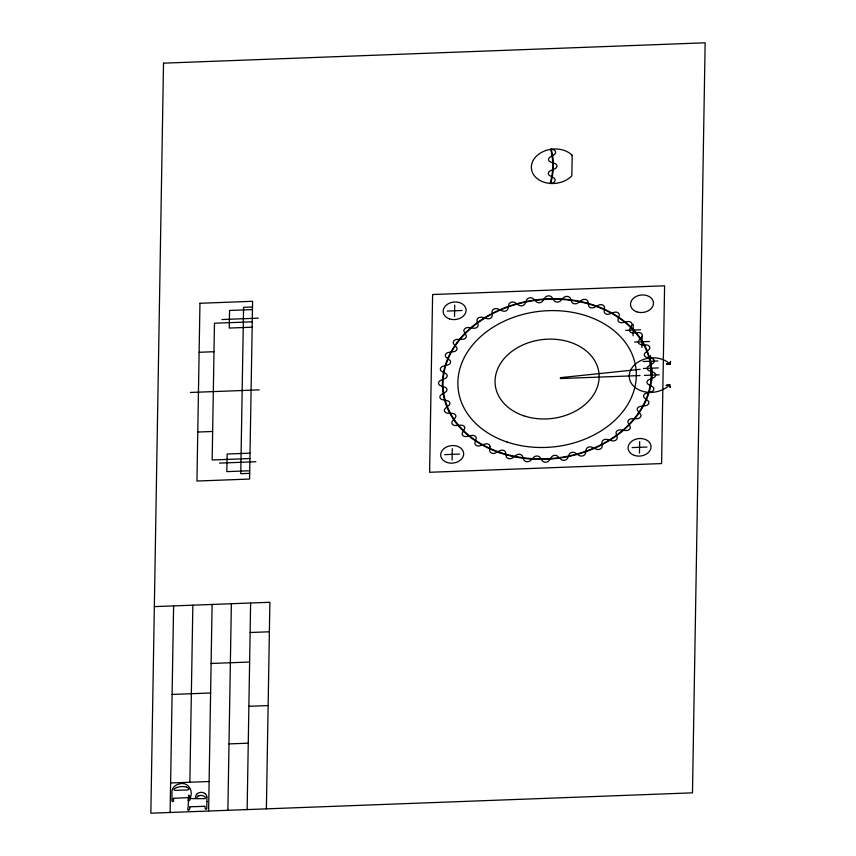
<?xml version="1.0" encoding="UTF-8"?>
<svg xmlns="http://www.w3.org/2000/svg" width="856" height="856" viewBox="0 0 856 856"><rect width="100%" height="100%" fill="white"/><g stroke="black" fill="none" stroke-linecap="round" stroke-linejoin="round"><path stroke-width="1.28" d="M170.109 812.472L173.597 605.898M173.404 799.75L173.426 798.841M173.426 798.808L173.426 798.776A1.124 0.856 -6.5 0 1 173.501 798.37M188.309 800.328L188.32 799.397A5.992 4.558 -6.5 0 0 188.459 798.434L187.635 797.653L173.618 798.316M189.861 782.245L192.857 605.171M208.618 811.028L212.106 604.454M227.878 810.3L231.366 603.726M247.138 809.583L250.615 602.999M266.387 808.856L269.875 602.282L154.337 606.626M452.107 460.057L452.3 448.662M454.525 316.485L454.718 305.089M633.044 335.787L633.237 324.392M639.475 453.017L639.667 441.621M641.914 347.493L642.107 336.098M650.335 366.946L650.528 355.55M650.817 373.901L651.009 362.505M651.694 380.813L651.887 369.418M207.013 801.697L207.002 801.922A14.445 11 -6.5 0 1 206.852 803.303L206.788 806.63A14.445 11 -6.5 0 1 206.895 808C206.692 810.878 204.37 808.663 205.076 806.662A1.177 0.899 -6.5 0 0 204.584 806.309M670.088 364.196L670.623 361.35L669.777 363.886L666.407 363.961L670.088 364.196A22.588 17.195 -6.5 0 0 636.896 362.88A22.588 17.195 -6.5 0 0 636.457 388.485A22.588 17.195 -6.5 0 0 669.745 384.676L670.162 387.479L669.413 384.997L666.086 385.446L669.745 384.676M189.85 806.951L192.654 806.641A13.739 10.465 -6.5 0 1 194.055 806.63L194.408 806.652A5.864 4.462 -6.5 0 0 194.868 806.662L204.584 806.309M196.698 794.229L197.576 793.458A4.687 3.563 -6.5 0 1 199.983 792.506L200.604 792.431A6.57 5.008 -6.5 0 1 201.256 792.41M188.62 795.16L188.224 806.448A9.78 7.447 -6.5 0 1 188.149 806.962L187.924 808.064A17.473 13.3 -6.5 0 0 187.774 809.455C187.796 811.895 190.449 808.845 189.7 807.69A3.028 2.311 -6.5 0 1 189.829 806.983M560.348 377.667L640.138 369.321M188.705 800.938L189.829 800.103A12.005 9.138 -6.5 0 0 190.086 799.108L190.46 797.525A4.259 3.242 -6.5 0 0 190.535 797.129C193.338 789.596 187.239 781.303 179.204 784.021A8.442 6.431 -6.5 0 0 175.619 785.466L174.175 786.632A11.428 8.699 -6.5 0 0 171.906 792.324L172.002 797.632A60.07 45.742 -6.5 0 1 171.97 799.279L171.917 800.071A4.194 3.189 -6.5 0 0 172.002 800.948A3.092 2.354 -6.5 0 0 172.163 801.259L172.559 801.537M252.499 306.994L243.575 307.336L240.761 473.7L249.685 473.357M252.456 309.594L229.547 310.46L229.258 328.051L252.156 327.185M221.939 319.534L258.309 318.165M447.185 311.06L462.058 310.503M252.242 321.813L214.471 323.226L212.17 459.972L249.941 458.549M625.704 330.373L640.577 329.817M199.127 352.276L213.989 351.72M634.574 342.068L649.447 341.512M642.995 361.521L657.868 360.965M643.477 368.476L658.35 367.92M190.428 392.455L259.218 389.876M560.327 378.555L640.031 375.559M644.354 375.388L659.216 374.832M197.779 432.045L212.652 431.478M250.027 453.166L227.129 454.033L226.829 471.624L249.727 470.768M219.521 463.107L255.88 461.737M444.767 454.643L459.64 454.076M632.135 447.592L647.008 447.035M250.123 632.509L269.383 631.792M211.111 663.475L249.62 662.03M172.099 694.43L210.619 692.986M248.882 706.296L268.131 705.569M229.001 743.907L248.251 743.179M170.612 782.962L209.121 781.517M197.03 798.691L199.876 798.584A7.062 5.371 -6.5 0 0 201.214 798.637L201.481 798.627A9.427 7.18 -6.5 0 1 202.99 798.669A8.293 6.313 -6.5 0 1 203.91 798.691L204.103 798.702A6.163 4.697 -6.5 0 0 204.541 798.712L204.616 798.712A1.134 0.867 -6.5 0 0 205.162 798.477A1.509 1.156 -6.5 0 0 205.29 797.963L205.312 797.803A2.643 2.012 -6.5 0 0 204.702 796.636L203.717 796.048A5.264 4.002 -6.5 0 0 198.036 796.069M551.221 149.179L552.965 149.532A3.873 2.953 -6.5 0 1 555.565 151.747A3.873 2.953 -6.5 0 1 554.067 154.658L550.001 157.183A3.724 2.836 -6.5 0 0 550.462 161.945L554.934 163.582A3.873 2.953 -6.5 0 1 556.967 166.128A3.873 2.953 -6.5 0 1 554.848 168.825L550.322 170.793A3.724 2.836 -6.5 0 0 549.691 175.598L553.672 177.823A3.873 2.953 -6.5 0 1 555.073 180.627A3.873 2.953 -6.5 0 1 552.398 183.045L550.643 183.526A104.978 79.95 -6.5 0 0 551.221 149.212M186.362 787.113L188.245 788.055A2.996 2.29 -6.5 0 1 188.887 789.296L187.4 790.077A18.308 13.942 -6.5 0 1 186.405 790.088L185.217 790.088A20.512 15.622 -6.5 0 0 184.147 790.099A18.939 14.424 -6.5 0 0 182.2 790.077L175.116 790.42L173.993 789.788A2.386 1.819 -6.5 0 1 174.346 788.975L175.972 787.841A9.405 7.169 -6.5 0 1 176.882 787.477M205.247 793.705L204.552 793.245A5.789 4.408 -6.5 0 0 201.256 792.389M189.358 795.545L189.444 795.663A4.815 3.659 -6.5 0 1 189.508 795.984L189.54 796.123A11.107 8.453 -6.5 0 0 189.615 796.476A8.977 6.837 -6.5 0 0 189.647 797.054L189.69 797.439A8.977 6.837 -6.5 0 1 189.732 798.027A3.873 2.943 -6.5 0 0 189.839 798.434L195.403 798.744L195.414 797.92A9.288 7.073 -6.5 0 1 196.666 794.218M188.545 800.842L188.513 800.809A1.327 1.006 -6.5 0 1 188.299 800.424M207.002 801.462L206.82 797.075M172.602 801.644A1.487 1.134 -6.5 0 0 173.319 801.237L173.522 800.756A8.111 6.174 -6.5 0 0 173.394 799.75M197.008 798.691A3.328 2.536 -6.5 0 1 196.912 797.974L196.912 797.856A2.943 2.236 -6.5 0 1 198.014 796.048M205.226 793.715A7.426 5.66 -6.5 0 1 206.874 797.064M186.394 787.049A12.476 9.502 -6.5 0 0 181.354 786.611A11.631 8.86 -6.5 0 0 176.882 787.488M550.633 149.297A104.379 79.49 -6.5 0 1 550.055 183.494M163.517 63.162L150.849 813.2L692.483 792.838L705.151 42.8L163.517 63.162M199.951 303.281L196.944 481.04L249.588 479.06L252.595 301.301L199.951 303.281M432.612 294.528L429.605 472.287L661.592 463.567L664.588 285.808L432.612 294.528M572.183 155.321L571.84 175.801A22.588 17.195 -6.5 0 1 538.552 179.61A22.588 17.195 -6.5 0 1 538.991 154.005A22.588 17.195 -6.5 0 1 572.183 155.321M489.996 446.618L489.718 450.513A3.873 2.953 -6.5 0 0 491.601 453.124A3.873 2.953 -6.5 0 0 495.613 452.91L499.936 450.663A3.724 2.836 -6.5 0 1 505.575 452.482L506.174 456.312A3.873 2.953 -6.5 0 0 508.646 458.613A3.873 2.953 -6.5 0 0 512.594 457.864L516.382 455.103A3.724 2.836 -6.5 0 1 522.417 456.12L523.883 459.768A3.873 2.953 -6.5 0 0 526.868 461.673A3.873 2.953 -6.5 0 0 530.624 460.421L533.77 457.222A3.724 2.836 -6.5 0 1 539.997 457.414L542.287 460.774A3.873 2.953 -6.5 0 0 545.689 462.229A3.873 2.953 -6.5 0 0 549.145 460.517L551.553 456.976A3.724 2.836 -6.5 0 1 557.802 456.323L560.851 459.287A3.873 2.953 -6.5 0 0 564.564 460.26A3.873 2.953 -6.5 0 0 567.614 458.12L569.208 454.354A3.724 2.836 -6.5 0 1 575.285 452.888L578.988 455.371A3.873 2.953 -6.5 0 0 582.904 455.82A3.873 2.953 -6.5 0 0 585.461 453.327L586.189 449.454A3.724 2.836 -6.5 0 1 591.903 447.207L596.15 449.133A3.873 2.953 -6.5 0 0 600.163 449.047A3.873 2.953 -6.5 0 0 602.132 446.286L601.982 442.402A3.724 2.836 -6.5 0 1 607.161 439.46L611.826 440.765A3.873 2.953 -6.5 0 0 615.796 440.145A3.873 2.953 -6.5 0 0 617.133 437.191L616.106 433.436A3.724 2.836 -6.5 0 1 620.6 429.873L625.543 430.525A3.873 2.953 -6.5 0 0 629.353 429.391A3.873 2.953 -6.5 0 0 630.016 426.331L628.144 422.81A3.724 2.836 -6.5 0 1 631.803 418.745L636.864 418.712A3.873 2.953 -6.5 0 0 640.406 417.107A3.873 2.953 -6.5 0 0 640.374 414.036L637.709 410.859A3.724 2.836 -6.5 0 1 640.427 406.407L645.467 405.701A3.873 2.953 -6.5 0 0 648.623 403.668A3.873 2.953 -6.5 0 0 647.896 400.683L644.515 397.944A3.724 2.836 -6.5 0 1 646.216 393.236L651.074 391.888A3.873 2.953 -6.5 0 0 653.759 389.48A3.873 2.953 -6.5 0 0 652.358 386.666L648.377 384.451A3.724 2.836 -6.5 0 1 648.998 379.647L653.535 377.678A3.873 2.953 -6.5 0 0 655.653 374.971A3.873 2.953 -6.5 0 0 653.62 372.424L649.148 370.787A3.724 2.836 -6.5 0 1 648.688 366.026L652.743 363.5A3.873 2.953 -6.5 0 0 654.252 360.59A3.873 2.953 -6.5 0 0 651.641 358.375L646.826 357.38A3.724 2.836 -6.5 0 1 645.285 352.8L648.752 349.804A3.873 2.953 -6.5 0 0 649.586 346.766A3.873 2.953 -6.5 0 0 646.494 344.957L641.465 344.636A3.724 2.836 -6.5 0 1 638.897 340.378L641.668 336.997A3.873 2.953 -6.5 0 0 641.807 333.926A3.873 2.953 -6.5 0 0 638.319 332.577L633.247 332.93A3.724 2.836 -6.5 0 1 629.716 329.132L631.717 325.462A3.873 2.953 -6.5 0 0 631.161 322.455A3.873 2.953 -6.5 0 0 627.384 321.61L622.408 322.637A3.724 2.836 -6.5 0 1 618.032 319.406L619.188 315.564A3.873 2.953 -6.5 0 0 617.946 312.708A3.873 2.953 -6.5 0 0 613.998 312.387L609.279 314.045A3.724 2.836 -6.5 0 1 604.197 311.488L604.475 307.593A3.873 2.953 -6.5 0 0 602.592 304.971A3.873 2.953 -6.5 0 0 598.579 305.185L594.267 307.432A3.724 2.836 -6.5 0 1 588.618 305.613L588.019 301.783A3.873 2.953 -6.5 0 0 585.547 299.482A3.873 2.953 -6.5 0 0 581.598 300.231L577.811 303.003A3.724 2.836 -6.5 0 1 571.776 301.986L570.31 298.337A3.873 2.953 -6.5 0 0 567.325 296.422A3.873 2.953 -6.5 0 0 563.58 297.674L560.423 300.873A3.724 2.836 -6.5 0 1 554.196 300.691L551.906 297.332A3.873 2.953 -6.5 0 0 548.503 295.866A3.873 2.953 -6.5 0 0 545.047 297.588L542.64 301.119A3.724 2.836 -6.5 0 1 536.391 301.783L533.341 298.808A3.873 2.953 -6.5 0 0 529.629 297.835A3.873 2.953 -6.5 0 0 526.579 299.975L524.985 303.741A3.724 2.836 -6.5 0 1 518.907 305.218L515.205 302.724A3.873 2.953 -6.5 0 0 511.289 302.275A3.873 2.953 -6.5 0 0 508.742 304.768L508.004 308.652A3.724 2.836 -6.5 0 1 502.29 310.889L498.042 308.963A3.873 2.953 -6.5 0 0 494.04 309.048A3.873 2.953 -6.5 0 0 492.061 311.819L492.211 315.693A3.724 2.836 -6.5 0 1 487.032 318.646L482.367 317.33A3.873 2.953 -6.5 0 0 478.397 317.95A3.873 2.953 -6.5 0 0 477.06 320.904L478.087 324.67A3.724 2.836 -6.5 0 1 473.593 328.223L468.649 327.58A3.873 2.953 -6.5 0 0 464.84 328.704A3.873 2.953 -6.5 0 0 464.177 331.764L466.06 335.285A3.724 2.836 -6.5 0 1 462.39 339.361L457.329 339.383A3.873 2.953 -6.5 0 0 453.787 340.998A3.873 2.953 -6.5 0 0 453.819 344.059L456.483 347.236A3.724 2.836 -6.5 0 1 453.766 351.688L448.726 352.394A3.873 2.953 -6.5 0 0 445.569 354.438A3.873 2.953 -6.5 0 0 446.297 357.423L449.678 360.162A3.724 2.836 -6.5 0 1 447.977 364.859L443.119 366.218A3.873 2.953 -6.5 0 0 440.433 368.626A3.873 2.953 -6.5 0 0 441.835 371.429L445.826 373.655A3.724 2.836 -6.5 0 1 445.195 378.459L440.658 380.428A3.873 2.953 -6.5 0 0 438.54 383.135A3.873 2.953 -6.5 0 0 440.573 385.682L445.045 387.308A3.724 2.836 -6.5 0 1 445.505 392.069L441.45 394.595A3.873 2.953 -6.5 0 0 439.952 397.516A3.873 2.953 -6.5 0 0 442.552 399.72L447.367 400.715A3.724 2.836 -6.5 0 1 448.908 405.295L445.441 408.291A3.873 2.953 -6.5 0 0 444.606 411.34A3.873 2.953 -6.5 0 0 447.699 413.138L452.728 413.469A3.724 2.836 -6.5 0 1 455.296 417.717L452.524 421.099A3.873 2.953 -6.5 0 0 452.385 424.18A3.873 2.953 -6.5 0 0 455.874 425.518L460.945 425.165A3.724 2.836 -6.5 0 1 464.476 428.963L462.475 432.633A3.873 2.953 -6.5 0 0 463.032 435.651A3.873 2.953 -6.5 0 0 466.809 436.496L471.784 435.469A3.724 2.836 -6.5 0 1 476.161 438.7L475.005 442.541A3.873 2.953 -6.5 0 0 476.246 445.398A3.873 2.953 -6.5 0 0 480.195 445.719L484.913 444.05A3.724 2.836 -6.5 0 1 489.996 446.618M500.139 452.931A104.978 79.95 -6.5 0 0 651.619 369.396A104.978 79.95 -6.5 0 0 489.536 314.826A104.978 79.95 -6.5 0 0 500.139 452.931M500.407 452.503A104.379 79.49 -6.5 0 0 651.02 369.46A104.379 79.49 -6.5 0 0 489.867 315.19A104.379 79.49 -6.5 0 0 500.407 452.503M449.475 318.881A11.513 8.763 -6.5 0 0 466.081 309.722A11.513 8.763 -6.5 0 0 448.309 303.741A11.513 8.763 -6.5 0 0 449.475 318.881M636.843 311.841A11.513 8.763 -6.5 0 0 653.449 302.682A11.513 8.763 -6.5 0 0 635.676 296.7A11.513 8.763 -6.5 0 0 636.843 311.841M634.424 455.413A11.513 8.763 -6.5 0 0 651.031 446.254A11.513 8.763 -6.5 0 0 633.258 440.273A11.513 8.763 -6.5 0 0 634.424 455.413M507.073 442.017A89.473 68.138 -6.5 0 0 636.179 370.83A89.473 68.138 -6.5 0 0 498.042 324.306A89.473 68.138 -6.5 0 0 507.073 442.017M523.754 415.781A52.195 39.751 -6.5 0 0 599.061 374.254A52.195 39.751 -6.5 0 0 518.479 347.119A52.195 39.751 -6.5 0 0 523.754 415.781M447.046 462.465A11.513 8.763 -6.5 0 0 463.663 453.305A11.513 8.763 -6.5 0 0 445.89 447.314A11.513 8.763 -6.5 0 0 447.046 462.465"/></g></svg>
